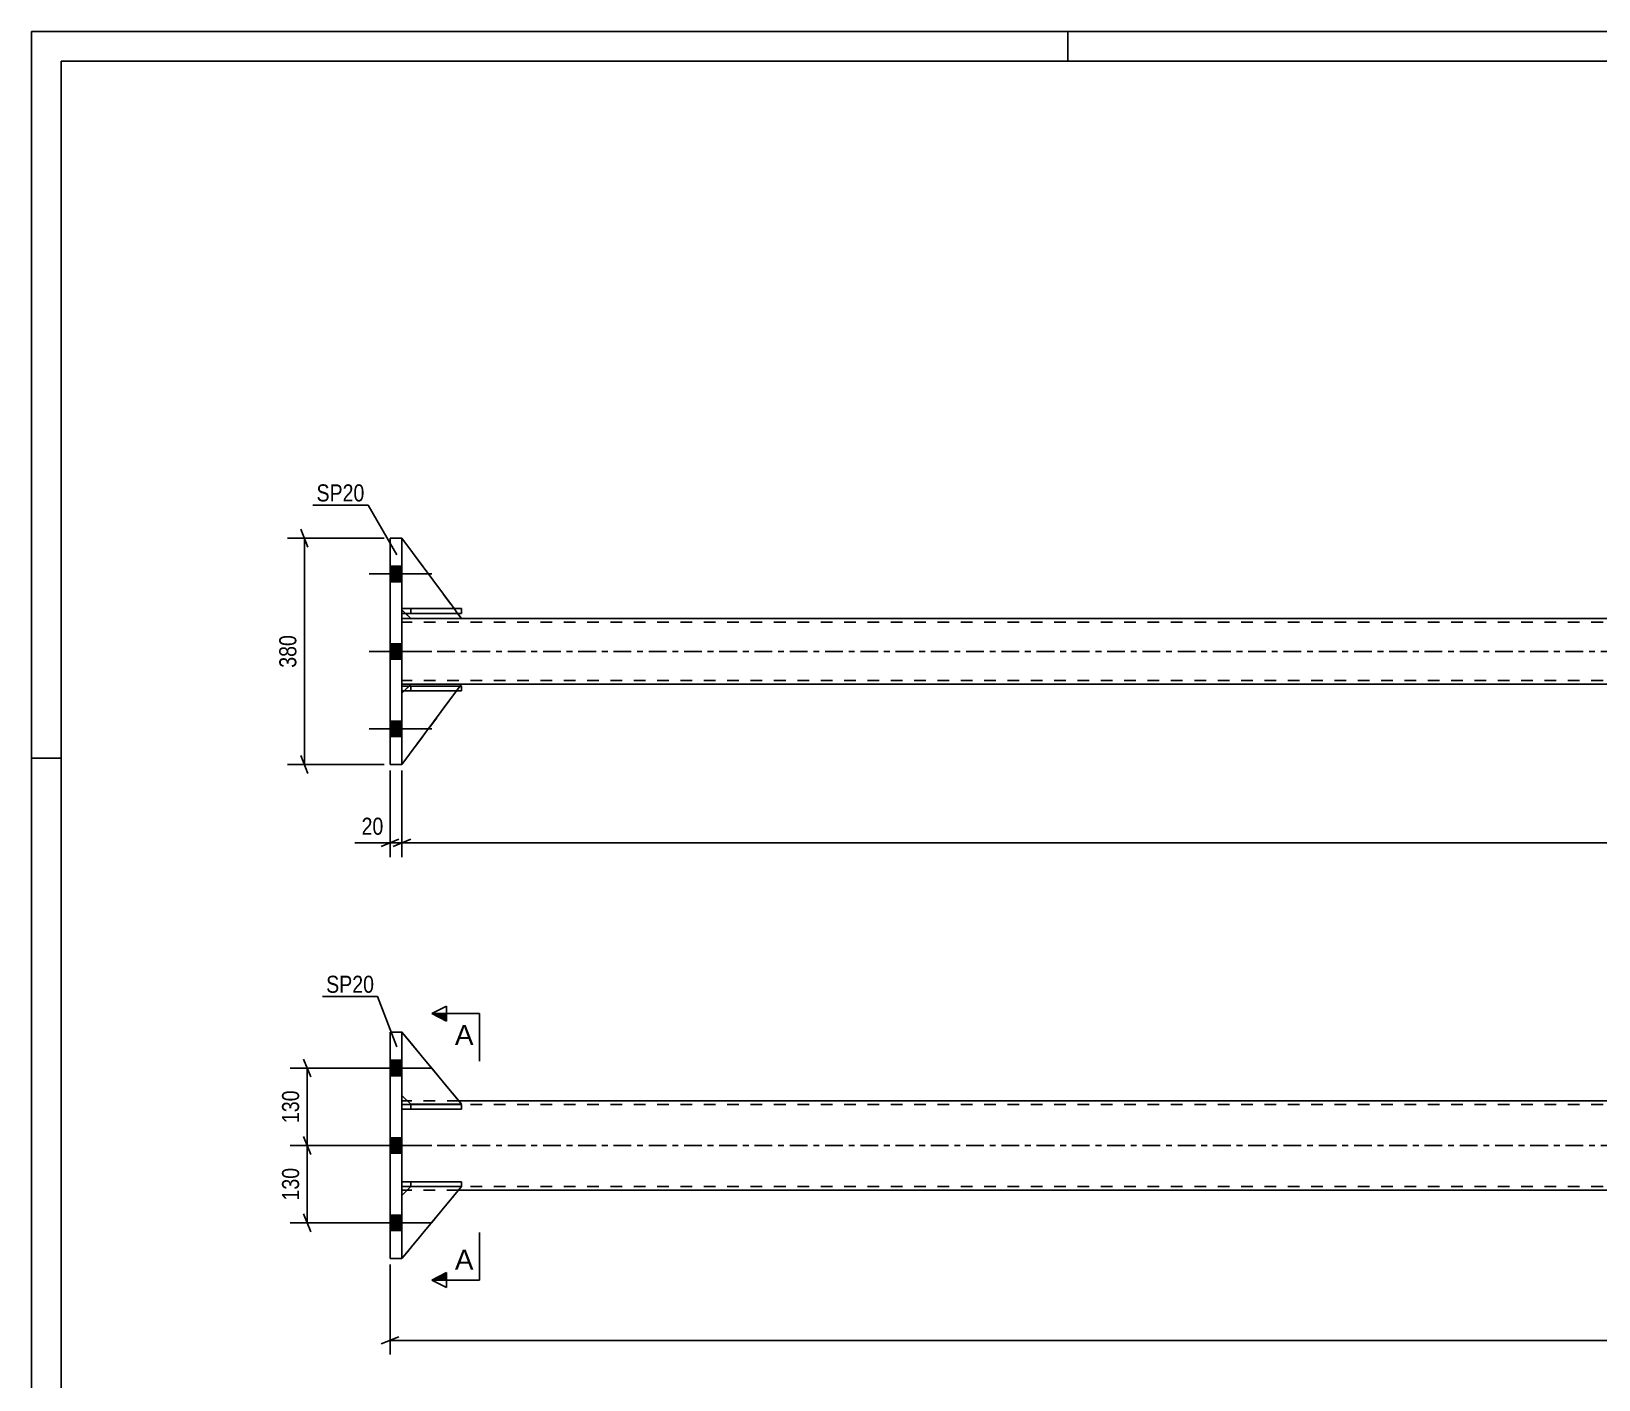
# Model space of a CAD drawing. Header units: millimetres. Extents: x 0 to 594, y 0 to 420.
# Drawn here: x 0 to 263.1, y 193.6 to 420 of the extents above; entities that cross this region are included whole.
import ezdxf

# ---------------------------------------------------------------- set-up
doc = ezdxf.new("R2010")
doc.units = ezdxf.units.MM
doc.linetypes.add('DXK_LINE_DOT2', pattern=[3.9198, 1.9599, -1.9599])
doc.linetypes.add('DXK_LINE_DOT3', pattern=[5.9187, 2.979, -0.9799, 0.9799, -0.9799])
doc.styles.add('Arial', font='ARIAL.TTF', dxfattribs={"height": 0.2})
doc.styles.add('Arial Narrow', font='ARIALN.TTF', dxfattribs={"height": 0.2})

# ---------------------------------------------------------------- blocks, each defined once
blk = doc.blocks.new('Unknown-580441124-1163')
at = {"color": 5, "linetype": 'Continuous'}
for p, q in [((594, 420), (0, 420)), ((0, 420), (0, 0)), ((174, 415), (174, 420)), ((589, 415), (5, 415)), ((5, 415), (5, 5)), ((5, 298), (0, 298))]:
    blk.add_line(p, q, dxfattribs=at)
blk = doc.blocks.new('Part-580441124-1839 - 1824')
at = {"color": 2, "linetype": 'Continuous'}
for p, q in [((62.21, 239.86), (72.21, 239.86)), ((62.21, 239.86), (62.21, 239.86)), ((62.21, 239.86), (62.21, 239.06)), ((72.21, 239.06), (72.21, 239.86)), ((72.21, 239.06), (62.21, 239.06)), ((62.21, 239.06), (62.21, 239.06))]:
    blk.add_line(p, q, dxfattribs=at)
at = {"color": 7, "linetype": 'DXK_LINE_DOT2'}
for p, q in [((62.21, 239.06), (62.21, 239.86)), ((63.71, 239.86), (62.21, 239.86)), ((72.21, 239.86), (63.71, 239.86)), ((63.71, 239.86), (63.71, 239.06)), ((63.71, 239.06), (62.21, 239.06)), ((63.71, 239.06), (72.21, 239.06))]:
    blk.add_line(p, q, dxfattribs=at)
blk = doc.blocks.new('Part-580441124-1836 - 1824')
at = {"color": 2, "linetype": 'Continuous'}
for p, q in [((60.21, 213.96), (60.21, 251.96)), ((60.21, 251.96), (62.21, 251.96)), ((62.21, 251.96), (62.21, 213.96)), ((62.21, 213.96), (60.21, 213.96))]:
    blk.add_line(p, q, dxfattribs=at)
blk = doc.blocks.new('Bolt-580441124-1844 - 1824')
at = {"linetype": 'Continuous'}
for points in [[(60.21, 247.26), (60.21, 244.66), (62.21, 244.66), (62.21, 247.26)], [(60.21, 247.26), (60.21, 244.66), (62.21, 244.66), (62.21, 247.26)], [(60.21, 247.26), (60.21, 244.66), (62.21, 244.66), (62.21, 247.26)], [(60.21, 234.26), (60.21, 231.66), (62.21, 231.66), (62.21, 234.26)], [(60.21, 234.26), (60.21, 231.66), (62.21, 231.66), (62.21, 234.26)], [(60.21, 221.26), (60.21, 218.66), (62.21, 218.66), (62.21, 221.26)], [(60.21, 221.26), (60.21, 218.66), (62.21, 218.66), (62.21, 221.26)], [(60.21, 221.26), (60.21, 218.66), (62.21, 218.66), (62.21, 221.26)]]:
    blk.add_hatch(color=1, dxfattribs=at).paths.add_polyline_path(points)
at = {"color": 1, "linetype": 'Continuous'}
for p, q in [((56.71, 245.96), (67.21, 245.96)), ((56.71, 245.96), (67.21, 245.96)), ((56.71, 245.96), (67.21, 245.96)), ((60.21, 247.26), (62.21, 247.26)), ((60.21, 247.26), (62.21, 247.26)), ((60.21, 247.26), (62.21, 247.26)), ((60.21, 244.66), (62.21, 244.66)), ((60.21, 244.66), (62.21, 244.66)), ((60.21, 244.66), (62.21, 244.66)), ((60.21, 234.26), (62.21, 234.26)), ((60.21, 234.26), (62.21, 234.26)), ((56.71, 232.96), (67.21, 232.96)), ((56.71, 232.96), (67.21, 232.96)), ((60.21, 231.66), (62.21, 231.66)), ((60.21, 231.66), (62.21, 231.66)), ((60.21, 221.26), (62.21, 221.26)), ((60.21, 221.26), (62.21, 221.26)), ((60.21, 221.26), (62.21, 221.26)), ((56.71, 219.96), (67.21, 219.96)), ((56.71, 219.96), (67.21, 219.96)), ((56.71, 219.96), (67.21, 219.96)), ((60.21, 218.66), (62.21, 218.66)), ((60.21, 218.66), (62.21, 218.66)), ((60.21, 218.66), (62.21, 218.66))]:
    blk.add_line(p, q, dxfattribs=at)
blk = doc.blocks.new('Part-580441124-1859 - 1824')
at = {"color": 7, "linetype": 'DXK_LINE_DOT2'}
for p, q in [((62.21, 241.37), (62.21, 251.96)), ((62.21, 251.96), (72.21, 239.87)), ((72.21, 239.87), (62.21, 251.96)), ((63.71, 239.87), (62.21, 241.37)), ((62.21, 241.37), (63.71, 239.87)), ((72.21, 239.87), (63.71, 239.87)), ((63.71, 239.87), (63.71, 239.87)), ((63.71, 239.87), (72.21, 239.87)), ((72.21, 239.87), (72.21, 239.87))]:
    blk.add_line(p, q, dxfattribs=at)
blk = doc.blocks.new('Part-580441124-1862 - 1824')
at = {"color": 2, "linetype": 'Continuous'}
for p, q in [((62.21, 213.96), (72.21, 226.07)), ((62.21, 224.57), (63.7, 226.06)), ((72.21, 226.07), (71.39, 226.07)), ((72.21, 226.07), (72.21, 226.07))]:
    blk.add_line(p, q, dxfattribs=at)
at = {"color": 7, "linetype": 'DXK_LINE_DOT2'}
for p, q in [((62.21, 224.57), (63.71, 226.07)), ((62.21, 213.96), (72.21, 226.07)), ((62.21, 213.96), (62.21, 224.57)), ((63.7, 226.06), (63.71, 226.07)), ((71.39, 226.07), (63.71, 226.07)), ((63.71, 226.07), (63.71, 226.07)), ((63.71, 226.07), (72.21, 226.07))]:
    blk.add_line(p, q, dxfattribs=at)
blk = doc.blocks.new('Part-580441124-1865 - 1824')
at = {"color": 7, "linetype": 'DXK_LINE_DOT2'}
for p, q in [((63.71, 226.07), (62.21, 224.57)), ((62.21, 213.96), (72.21, 226.07)), ((62.21, 224.57), (63.71, 226.07)), ((62.21, 213.96), (72.21, 226.07)), ((62.21, 224.57), (62.21, 213.96)), ((72.21, 226.07), (63.71, 226.07)), ((63.71, 226.07), (63.71, 226.07)), ((63.71, 226.07), (72.21, 226.07)), ((72.21, 226.07), (72.21, 226.07))]:
    blk.add_line(p, q, dxfattribs=at)
blk = doc.blocks.new('Part-580441124-1868 - 1824')
at = {"color": 2, "linetype": 'Continuous'}
for p, q in [((62.21, 226.86), (72.21, 226.86)), ((62.21, 226.86), (62.21, 226.86)), ((62.21, 226.86), (62.21, 226.06)), ((72.21, 226.06), (72.21, 226.86)), ((62.21, 226.06), (71.39, 226.06)), ((62.21, 226.06), (62.21, 226.06)), ((72.21, 226.06), (72.21, 226.06))]:
    blk.add_line(p, q, dxfattribs=at)
at = {"color": 7, "linetype": 'DXK_LINE_DOT2'}
for p, q in [((62.21, 226.06), (62.21, 226.86)), ((63.71, 226.86), (62.21, 226.86)), ((72.21, 226.86), (63.71, 226.86)), ((63.71, 226.86), (63.71, 226.06)), ((63.71, 226.06), (62.21, 226.06)), ((72.21, 226.06), (63.71, 226.06)), ((71.39, 226.06), (72.21, 226.06)), ((72.21, 226.06), (72.21, 226.06))]:
    blk.add_line(p, q, dxfattribs=at)
blk = doc.blocks.new('Part-580441124-1871 - 1824')
at = {"color": 7, "linetype": 'DXK_LINE_DOT2'}
for p, q in [((62.21, 239.86), (62.21, 239.06)), ((63.71, 239.86), (62.21, 239.86)), ((72.21, 239.86), (62.21, 239.86)), ((63.71, 239.06), (63.71, 239.86)), ((63.71, 239.86), (72.21, 239.86)), ((72.21, 239.86), (72.21, 239.06)), ((62.21, 239.06), (72.21, 239.06)), ((72.21, 239.06), (62.21, 239.06))]:
    blk.add_line(p, q, dxfattribs=at)
blk = doc.blocks.new('Part-580441124-1874 - 1824')
at = {"color": 7, "linetype": 'DXK_LINE_DOT2'}
for p, q in [((62.21, 226.06), (62.21, 226.86)), ((63.71, 226.86), (62.21, 226.86)), ((72.21, 226.86), (62.21, 226.86)), ((63.71, 226.06), (63.71, 226.86)), ((63.71, 226.86), (72.21, 226.86)), ((72.21, 226.06), (72.21, 226.86)), ((62.21, 226.06), (72.21, 226.06)), ((72.21, 226.06), (62.21, 226.06))]:
    blk.add_line(p, q, dxfattribs=at)
blk = doc.blocks.new('Part-580441124-1879 - 1824')
at = {"color": 2, "linetype": 'Continuous'}
for p, q in [((62.21, 240.46), (63.12, 240.46)), ((283.41, 240.46), (71.73, 240.46)), ((62.21, 225.46), (63.1, 225.46)), ((283.41, 225.46), (71.71, 225.46))]:
    blk.add_line(p, q, dxfattribs=at)
at = {"color": 7, "linetype": 'DXK_LINE_DOT2'}
for p, q in [((62.21, 240.46), (62.21, 225.46)), ((283.41, 239.86), (62.21, 239.86)), ((71.73, 240.46), (63.12, 240.46)), ((283.41, 226.06), (62.21, 226.06)), ((71.71, 225.46), (63.1, 225.46))]:
    blk.add_line(p, q, dxfattribs=at)
at = {"color": 7, "linetype": 'DXK_LINE_DOT3'}
blk.add_line((62.21, 232.96), (283.41, 232.96), dxfattribs=at)
blk = doc.blocks.new('Part-580441124-1892 - 1824')
at = {"color": 2, "linetype": 'Continuous'}
for p, q in [((72.21, 239.87), (62.21, 251.96)), ((63.71, 239.87), (62.21, 241.37)), ((63.71, 239.87), (63.71, 239.87)), ((63.71, 239.87), (72.21, 239.87)), ((72.21, 239.87), (72.21, 239.87))]:
    blk.add_line(p, q, dxfattribs=at)
at = {"color": 7, "linetype": 'DXK_LINE_DOT2'}
for p, q in [((62.21, 241.37), (62.21, 251.96)), ((62.21, 251.96), (72.21, 239.87)), ((63.71, 239.87), (62.21, 241.37)), ((72.21, 239.87), (63.71, 239.87))]:
    blk.add_line(p, q, dxfattribs=at)
blk = doc.blocks.new('Part-580441124-2013 - 2011')
at = {"color": 2, "linetype": 'Continuous'}
for p, q in [((62.21, 310.09), (62.21, 310.09)), ((62.21, 310.09), (72.21, 310.09)), ((62.21, 309.29), (62.21, 310.09)), ((62.21, 309.29), (72.21, 309.29)), ((72.21, 310.09), (72.21, 309.29))]:
    blk.add_line(p, q, dxfattribs=at)
at = {"color": 7, "linetype": 'DXK_LINE_DOT2'}
for p, q in [((63.71, 310.09), (62.21, 310.09)), ((62.21, 309.29), (62.21, 309.29)), ((62.21, 309.29), (63.71, 309.29)), ((72.21, 310.09), (63.71, 310.09)), ((63.71, 310.09), (63.71, 309.29)), ((63.71, 309.29), (72.21, 309.29))]:
    blk.add_line(p, q, dxfattribs=at)
blk = doc.blocks.new('Bolt-580441124-2022 - 2011')
at = {"linetype": 'Continuous'}
for points in [[(62.21, 327.6), (62.21, 330.2), (60.21, 330.2), (60.21, 327.6)], [(62.21, 327.6), (62.21, 330.2), (60.21, 330.2), (60.21, 327.6)], [(62.21, 327.6), (62.21, 330.2), (60.21, 330.2), (60.21, 327.6)], [(62.21, 314.6), (62.21, 317.2), (60.21, 317.2), (60.21, 314.6)], [(62.21, 314.6), (62.21, 317.2), (60.21, 317.2), (60.21, 314.6)], [(62.21, 301.6), (62.21, 304.2), (60.21, 304.2), (60.21, 301.6)], [(62.21, 301.6), (62.21, 304.2), (60.21, 304.2), (60.21, 301.6)], [(62.21, 301.6), (62.21, 304.2), (60.21, 304.2), (60.21, 301.6)]]:
    blk.add_hatch(color=1, dxfattribs=at).paths.add_polyline_path(points)
at = {"color": 1, "linetype": 'Continuous'}
for p, q in [((56.71, 328.9), (67.21, 328.9)), ((56.71, 328.9), (67.21, 328.9)), ((56.71, 328.9), (67.21, 328.9)), ((60.21, 330.2), (62.21, 330.2)), ((60.21, 330.2), (62.21, 330.2)), ((60.21, 330.2), (62.21, 330.2)), ((60.21, 327.6), (62.21, 327.6)), ((60.21, 327.6), (62.21, 327.6)), ((60.21, 327.6), (62.21, 327.6)), ((56.71, 315.9), (67.21, 315.9)), ((56.71, 315.9), (67.21, 315.9)), ((60.21, 317.2), (62.21, 317.2)), ((60.21, 317.2), (62.21, 317.2)), ((60.21, 314.6), (62.21, 314.6)), ((60.21, 314.6), (62.21, 314.6)), ((56.71, 302.9), (67.21, 302.9)), ((56.71, 302.9), (67.21, 302.9)), ((56.71, 302.9), (67.21, 302.9)), ((60.21, 304.2), (62.21, 304.2)), ((60.21, 304.2), (62.21, 304.2)), ((60.21, 304.2), (62.21, 304.2)), ((60.21, 301.6), (62.21, 301.6)), ((60.21, 301.6), (62.21, 301.6)), ((60.21, 301.6), (62.21, 301.6))]:
    blk.add_line(p, q, dxfattribs=at)
blk = doc.blocks.new('Part-580441124-2025 - 2011')
at = {"color": 7, "linetype": 'DXK_LINE_DOT2'}
for p, q in [((63.71, 310.4), (62.21, 308.9)), ((62.21, 308.9), (62.21, 308.9)), ((62.21, 296.9), (62.21, 308.9)), ((62.6, 309.29), (63.4, 310.09)), ((63.71, 310.4), (72.21, 310.4)), ((71.39, 309.29), (71.98, 310.09)), ((71.98, 310.09), (71.98, 310.09)), ((62.21, 296.9), (62.21, 296.9)), ((62.21, 296.9), (62.21, 296.9))]:
    blk.add_line(p, q, dxfattribs=at)
at = {"color": 2, "linetype": 'Continuous'}
for p, q in [((62.21, 296.9), (71.39, 309.29)), ((62.21, 308.9), (62.6, 309.29)), ((63.4, 310.09), (63.71, 310.4)), ((63.71, 310.4), (72.21, 310.4)), ((63.71, 310.4), (63.71, 310.4)), ((71.98, 310.09), (72.21, 310.4))]:
    blk.add_line(p, q, dxfattribs=at)
blk = doc.blocks.new('Part-580441124-2030 - 2011')
at = {"color": 2, "linetype": 'Continuous'}
for p, q in [((60.21, 334.9), (62.21, 334.9)), ((60.21, 296.9), (60.21, 334.9)), ((62.21, 334.9), (62.21, 296.9)), ((62.21, 296.9), (60.21, 296.9))]:
    blk.add_line(p, q, dxfattribs=at)
blk = doc.blocks.new('Part-580441124-2041 - 2011')
at = {"color": 2, "linetype": 'Continuous'}
for p, q in [((62.21, 321.4), (63.71, 321.4)), ((283.41, 321.4), (72.21, 321.4)), ((62.21, 310.4), (63.71, 310.4)), ((283.41, 310.4), (72.21, 310.4))]:
    blk.add_line(p, q, dxfattribs=at)
at = {"color": 7, "linetype": 'DXK_LINE_DOT2'}
for p, q in [((62.21, 310.4), (62.21, 321.4)), ((63.71, 321.4), (72.21, 321.4)), ((283.41, 320.8), (62.21, 320.8)), ((283.41, 311), (62.21, 311)), ((72.21, 310.4), (63.71, 310.4))]:
    blk.add_line(p, q, dxfattribs=at)
at = {"color": 7, "linetype": 'DXK_LINE_DOT3'}
blk.add_line((62.21, 315.9), (283.41, 315.9), dxfattribs=at)
blk = doc.blocks.new('Part-580441124-2042 - 2011')
at = {"color": 7, "linetype": 'DXK_LINE_DOT2'}
for p, q in [((62.21, 334.9), (72.21, 321.4)), ((62.21, 322.9), (62.21, 334.9)), ((63.71, 321.4), (62.21, 322.9)), ((72.21, 321.4), (63.71, 321.4))]:
    blk.add_line(p, q, dxfattribs=at)
blk = doc.blocks.new('Part-580441124-2043 - 2011')
at = {"color": 2, "linetype": 'Continuous'}
for p, q in [((62.21, 334.9), (70.97, 323.09)), ((62.83, 322.29), (63.71, 321.4)), ((72.21, 321.4), (63.71, 321.4)), ((71.56, 322.29), (72.21, 321.4))]:
    blk.add_line(p, q, dxfattribs=at)
at = {"color": 7, "linetype": 'DXK_LINE_DOT2'}
for p, q in [((62.21, 334.9), (62.21, 334.9)), ((62.21, 322.9), (62.21, 334.9)), ((62.21, 334.9), (62.21, 334.9)), ((62.83, 322.29), (62.21, 322.9)), ((70.97, 323.09), (71.56, 322.29))]:
    blk.add_line(p, q, dxfattribs=at)
blk = doc.blocks.new('Part-580441124-2044 - 2011')
at = {"color": 7, "linetype": 'DXK_LINE_DOT2'}
for p, q in [((62.21, 296.9), (72.21, 310.4)), ((63.71, 310.4), (62.21, 308.9)), ((63.71, 310.4), (62.21, 308.9)), ((62.21, 308.9), (62.21, 308.9)), ((62.21, 308.9), (62.21, 296.9)), ((72.21, 310.4), (63.71, 310.4)), ((63.71, 310.4), (63.71, 310.4)), ((72.21, 310.4), (63.71, 310.4))]:
    blk.add_line(p, q, dxfattribs=at)
blk = doc.blocks.new('Part-580441124-2045 - 2011')
at = {"color": 7, "linetype": 'DXK_LINE_DOT2'}
for p, q in [((62.21, 322.29), (62.21, 323.09)), ((62.21, 323.09), (63.71, 323.09)), ((62.21, 323.09), (72.21, 323.09)), ((63.71, 322.29), (62.21, 322.29)), ((62.21, 322.29), (62.21, 322.29)), ((62.21, 322.29), (72.21, 322.29)), ((63.71, 322.29), (63.71, 323.09)), ((63.71, 323.09), (72.21, 323.09)), ((72.21, 322.29), (63.71, 322.29)), ((72.21, 322.29), (72.21, 323.09))]:
    blk.add_line(p, q, dxfattribs=at)
blk = doc.blocks.new('Part-580441124-2046 - 2011')
at = {"color": 7, "linetype": 'DXK_LINE_DOT2'}
for p, q in [((62.21, 309.29), (62.21, 310.09)), ((62.21, 310.09), (63.71, 310.09)), ((71.98, 310.09), (62.21, 310.09)), ((63.71, 309.29), (62.21, 309.29)), ((62.21, 309.29), (62.21, 309.29)), ((62.21, 309.29), (72.21, 309.29)), ((63.71, 309.29), (63.71, 310.09)), ((63.71, 310.09), (72.21, 310.09)), ((72.21, 309.29), (63.71, 309.29)), ((72.21, 309.29), (72.21, 310.09))]:
    blk.add_line(p, q, dxfattribs=at)
blk = doc.blocks.new('Part-580441124-2047 - 2011')
at = {"color": 2, "linetype": 'Continuous'}
for p, q in [((62.21, 323.09), (62.21, 323.09)), ((62.21, 323.09), (72.21, 323.09)), ((62.21, 323.09), (62.21, 322.29)), ((62.21, 322.29), (72.21, 322.29)), ((72.21, 323.09), (72.21, 322.29))]:
    blk.add_line(p, q, dxfattribs=at)
at = {"color": 7, "linetype": 'DXK_LINE_DOT2'}
for p, q in [((63.71, 323.09), (62.21, 323.09)), ((62.21, 322.29), (63.71, 322.29)), ((72.21, 323.09), (63.71, 323.09)), ((63.71, 323.09), (63.71, 322.29)), ((63.71, 322.29), (72.21, 322.29))]:
    blk.add_line(p, q, dxfattribs=at)
blk = doc.blocks.new('StraightDimension-580441124-1901 - 1824')
at = {"color": 7, "linetype": 'Continuous'}
for p, q in [((60.21, 212.96), (60.21, 197.84)), ((61.71, 200.84), (58.71, 199.64)), ((60.21, 200.24), (506.71, 200.24))]:
    blk.add_line(p, q, dxfattribs=at)
blk = doc.blocks.new('StraightDimension-580441124-1912 - 1824')
at = {"color": 7, "linetype": 'Continuous'}
for p, q in [((46.89, 231.46), (45.69, 234.46)), ((59.21, 232.96), (43.44, 232.96)), ((46.29, 219.96), (46.29, 232.96)), ((45.69, 221.46), (46.89, 218.46)), ((59.21, 219.96), (43.44, 219.96))]:
    blk.add_line(p, q, dxfattribs=at)
at = {"color": 0}
blk.add_wipeout([(45.54, 229.8), (41.34, 229.8), (41.34, 223.12), (45.54, 223.12)], dxfattribs=at)
at = {"color": 3, "style": 'Arial Narrow'}
blk.add_text('130', height=2.863, rotation=90.0002, dxfattribs=at).set_placement((44.94, 223.72))
blk = doc.blocks.new('StraightDimension-580441124-1925 - 1824')
at = {"color": 7, "linetype": 'Continuous'}
for p, q in [((46.89, 244.46), (45.69, 247.46)), ((59.21, 245.96), (43.44, 245.96)), ((46.29, 232.96), (46.29, 245.96)), ((45.69, 234.46), (46.89, 231.46)), ((59.21, 232.96), (43.44, 232.96))]:
    blk.add_line(p, q, dxfattribs=at)
at = {"color": 0}
blk.add_wipeout([(45.54, 242.8), (41.34, 242.8), (41.34, 236.12), (45.54, 236.12)], dxfattribs=at)
at = {"color": 3, "style": 'Arial Narrow'}
blk.add_text('130', height=2.863, rotation=90.0002, dxfattribs=at).set_placement((44.94, 236.72))
blk = doc.blocks.new('StraightDimension-580441124-2070 - 2011')
at = {"color": 7, "linetype": 'Continuous'}
for p, q in [((60.21, 295.9), (60.21, 281.37)), ((62.21, 295.9), (62.21, 281.37)), ((58.71, 283.17), (61.71, 284.37)), ((63.71, 284.37), (60.71, 283.17)), ((60.21, 283.77), (62.21, 283.77))]:
    blk.add_line(p, q, dxfattribs=at)
at = {"color": 0}
blk.add_wipeout([(59.69, 284.52), (59.69, 288.72), (54.83, 288.72), (54.83, 284.52)], dxfattribs=at)
at = {"color": 7, "linetype": 'Continuous'}
blk.add_line((60.21, 283.77), (54.31, 283.77), dxfattribs=at)
blk.add_line((60.21, 283.77), (54.31, 283.77), dxfattribs=at)
at = {"color": 3, "style": 'Arial Narrow'}
blk.add_text('20', height=2.863, dxfattribs=at).set_placement((55.43, 285.12))
blk = doc.blocks.new('StraightDimension-580441124-2086 - 2011')
at = {"color": 7, "linetype": 'Continuous'}
for p, q in [((62.21, 295.9), (62.21, 281.37)), ((63.71, 284.37), (60.71, 283.17)), ((62.21, 283.77), (504.71, 283.77))]:
    blk.add_line(p, q, dxfattribs=at)
blk = doc.blocks.new('StraightDimension-580441124-2125 - 2011')
at = {"color": 7, "linetype": 'Continuous'}
for p, q in [((59.21, 334.9), (42.98, 334.9)), ((46.43, 333.4), (45.23, 336.4)), ((45.83, 296.9), (45.83, 334.9)), ((45.23, 298.4), (46.43, 295.4)), ((59.21, 296.9), (42.98, 296.9))]:
    blk.add_line(p, q, dxfattribs=at)
at = {"color": 0}
blk.add_wipeout([(45.08, 319.25), (40.88, 319.25), (40.88, 312.56), (45.08, 312.56)], dxfattribs=at)
at = {"color": 3, "style": 'Arial Narrow'}
blk.add_text('380', height=2.863, rotation=90.0002, dxfattribs=at).set_placement((44.48, 313.16))
blk = doc.blocks.new('Mark-580441124-1832 - 1824')
at = {"color": 0}
blk.add_wipeout([(57.53, 258.59), (57.53, 261.59), (49.49, 261.59), (49.49, 258.59)], dxfattribs=at)
blk.add_wipeout([(57.53, 258.59), (57.53, 261.59), (49.49, 261.59), (49.49, 258.59)], dxfattribs=at)
at = {"color": 30, "linetype": 'Continuous'}
for p in [(48.89, 257.99), (61.35, 249.51)]:
    blk.add_line(p, (58.13, 257.99), dxfattribs=at)
at = {"color": 3, "style": 'Arial Narrow'}
blk.add_text('SP20', height=2.863, dxfattribs=at).set_placement((49.49, 258.59))
blk = doc.blocks.new('SectionMark-580441124-1988 - 1824')
at = {"linetype": 'Continuous'}
for points in [[(69.71, 255.1), (69.71, 253.85), (67.21, 255.1)], [(69.71, 211.62), (69.71, 210.37), (67.21, 210.37)]]:
    blk.add_hatch(color=6, dxfattribs=at).paths.add_polyline_path(points)
at = {"color": 6, "linetype": 'Continuous'}
for p, q in [((67.21, 255.1), (69.71, 256.35)), ((69.71, 253.85), (69.71, 256.35)), ((75.21, 255.1), (67.21, 255.1)), ((67.21, 255.1), (69.71, 253.85)), ((67.21, 210.37), (69.71, 211.62)), ((69.71, 211.62), (69.71, 209.12)), ((75.21, 210.37), (67.21, 210.37)), ((69.71, 209.12), (67.21, 210.37))]:
    blk.add_line(p, q, dxfattribs=at)
at = {"color": 0, "linetype": 'Continuous'}
for points in [[(74.21, 249.85), (74.21, 253.35), (71.1, 253.35), (71.1, 249.85)], [(74.21, 212.12), (74.21, 215.62), (71.1, 215.62), (71.1, 212.12)]]:
    blk.add_wipeout(points, dxfattribs=at)
at = {"color": 6, "linetype": 'Continuous'}
for p, q in [((75.21, 255.1), (75.21, 247.1)), ((75.21, 210.37), (75.21, 218.37))]:
    blk.add_line(p, q, dxfattribs=at)
at = {"color": 3, "linetype": 'Continuous', "style": 'Arial'}
for p in [(71.1, 249.85), (71.1, 212.12)]:
    blk.add_text('A', height=3.34, dxfattribs=at).set_placement(p)
blk = doc.blocks.new('Mark-580441124-2026 - 2011')
at = {"color": 0}
blk.add_wipeout([(55.91, 341.08), (55.91, 344.08), (47.87, 344.08), (47.87, 341.08)], dxfattribs=at)
blk.add_wipeout([(55.91, 341.08), (55.91, 344.08), (47.87, 344.08), (47.87, 341.08)], dxfattribs=at)
at = {"color": 30, "linetype": 'Continuous'}
for p in [(47.27, 340.48), (61.35, 332.12)]:
    blk.add_line(p, (56.51, 340.48), dxfattribs=at)
at = {"color": 3, "style": 'Arial Narrow'}
blk.add_text('SP20', height=2.863, dxfattribs=at).set_placement((47.87, 341.08))

msp = doc.modelspace()

# ---------------------------------------------------------------- block references
for name in ['Unknown-580441124-1163', 'Part-580441124-2030 - 2011', 'Part-580441124-2042 - 2011', 'Part-580441124-2043 - 2011', 'Bolt-580441124-2022 - 2011', 'Part-580441124-2045 - 2011', 'Part-580441124-2047 - 2011', 'Part-580441124-2041 - 2011', 'Part-580441124-2025 - 2011', 'Part-580441124-2044 - 2011', 'Part-580441124-2013 - 2011', 'Part-580441124-2046 - 2011', 'Part-580441124-1836 - 1824', 'Part-580441124-1859 - 1824', 'Part-580441124-1892 - 1824', 'Bolt-580441124-1844 - 1824', 'Part-580441124-1879 - 1824', 'Part-580441124-1839 - 1824', 'Part-580441124-1871 - 1824', 'Part-580441124-1868 - 1824', 'Part-580441124-1874 - 1824', 'Part-580441124-1862 - 1824', 'Part-580441124-1865 - 1824']:
    msp.add_blockref(name, (0, 0))

# ---------------------------------------------------------------- next in the draw order: block references
for name in ['StraightDimension-580441124-2070 - 2011', 'Mark-580441124-1832 - 1824', 'StraightDimension-580441124-1912 - 1824', 'StraightDimension-580441124-1901 - 1824']:
    msp.add_blockref(name, (0, 0))

# ---------------------------------------------------------------- next in the draw order: block references
for name in ['StraightDimension-580441124-2125 - 2011', 'StraightDimension-580441124-2086 - 2011', 'SectionMark-580441124-1988 - 1824', 'StraightDimension-580441124-1925 - 1824']:
    msp.add_blockref(name, (0, 0))

# ---------------------------------------------------------------- next in the draw order: block references
msp.add_blockref('Mark-580441124-2026 - 2011', (0, 0))

doc.saveas('drawing.dxf')
